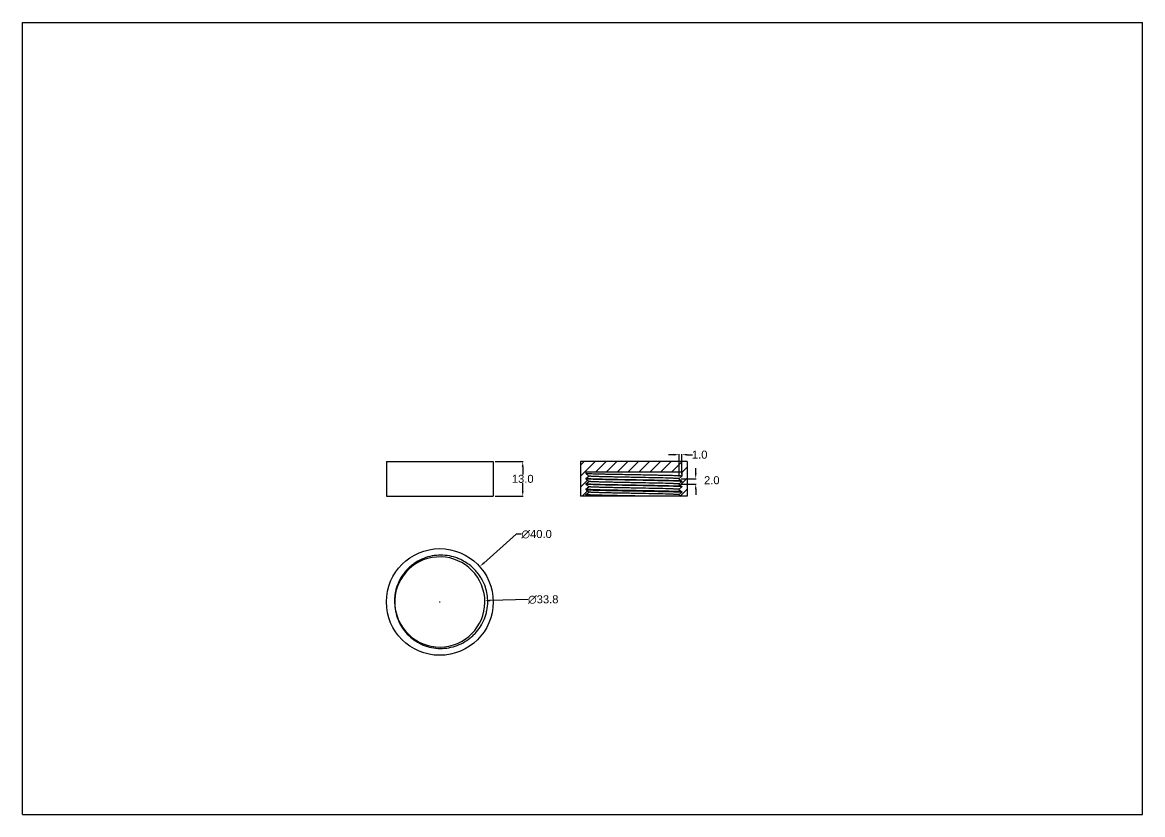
# Model space of a CAD drawing. Header units: inches. Extents: x 0 to 2200, y 53 to 755.
# Drawn here: x 1434.8 to 1854.8, y 458.2 to 755.2 of the extents above; entities that cross this region are included whole.
import ezdxf

# ---------------------------------------------------------------- set-up
doc = ezdxf.new("R2010")
doc.units = ezdxf.units.IN
doc.header["$MEASUREMENT"] = 0
doc.layers.add('02___PRT_ALL_AXES', color=7, linetype='Continuous')
doc.styles.get("Standard").update_dxf_attribs({"font": 'arial.ttf'})
doc.dimstyles.get("Standard").update_dxf_attribs({"dimtxt": 3, "dimasz": 2, "dimexe": 0.18, "dimexo": 0.8, "dimgap": 0.09, "dimtad": 0, "dimtih": 1, "dimtoh": 1, "dimdec": 1, "dimzin": 0, "dimdsep": 46, "dimtxsty": 'Standard', "dimcen": 0.09, "dimadec": 0, "dimazin": 0, "dimtfac": 1, "dimtdec": 1, "dimtofl": 0, "dimtmove": 0, "dimatfit": 3, "dimfxl": 1, "dimtolj": 1, "dimtzin": 0, "dimarcsym": 0})

# ---------------------------------------------------------------- blocks, each defined once
blk = doc.blocks.new('*D347')
at = {"color": 0, "lineweight": -2, "transparency": 16777216}
for p, q in [((1687.3, 586.12), (1687.3, 588.12)), ((1681.82, 584.12), (1687.48, 584.12)), ((1681.82, 582.12), (1687.48, 582.12)), ((1687.3, 580.12), (1687.3, 578.12))]:
    blk.add_line(p, q, dxfattribs=at)
at = {"color": 0, "transparency": 16777216}
for points in [[(1686.97, 586.12), (1687.64, 586.12), (1687.3, 584.12)], [(1686.97, 580.12), (1687.64, 580.12), (1687.3, 582.12)]]:
    blk.add_solid(points, dxfattribs=at)
at = {"layer": 'Defpoints', "color": 0, "transparency": 16777216}
for p in [(1681.02, 584.12), (1681.02, 582.12), (1687.3, 582.12)]:
    blk.add_point(p, dxfattribs=at)
at = {"color": 0, "transparency": 16777216, "insert": (1693.33, 583.54), "char_height": 3, "attachment_point": 5}
blk.add_mtext('\\A1;2.0', dxfattribs=at)
blk = doc.blocks.new('*D348')
at = {"color": 0, "lineweight": -2, "transparency": 16777216}
for p, q in [((1679.08, 593.13), (1677.08, 593.13)), ((1681.08, 584.92), (1681.08, 593.31)), ((1682.12, 585.87), (1682.12, 593.31)), ((1684.12, 593.13), (1686.12, 593.13))]:
    blk.add_line(p, q, dxfattribs=at)
at = {"color": 0, "transparency": 16777216}
for points in [[(1679.08, 593.46), (1679.08, 592.8), (1681.08, 593.13)], [(1684.12, 593.46), (1684.12, 592.8), (1682.12, 593.13)]]:
    blk.add_solid(points, dxfattribs=at)
at = {"layer": 'Defpoints', "color": 0, "transparency": 16777216}
for p in [(1682.12, 593.13), (1681.08, 584.12), (1682.12, 585.07)]:
    blk.add_point(p, dxfattribs=at)
at = {"color": 0, "transparency": 16777216, "insert": (1688.79, 593.13), "char_height": 3, "attachment_point": 5}
blk.add_mtext('\\A1;1.0', dxfattribs=at)
blk = doc.blocks.new('*D350')
at = {"color": 0, "lineweight": -2, "transparency": 16777216}
for p, q in [((1591.25, 537.92), (1591.43, 537.92)), ((1591.34, 537.83), (1591.34, 538.01)), ((1624.51, 538.82), (1610.24, 538.44))]:
    blk.add_line(p, q, dxfattribs=at)
at = {"color": 0, "transparency": 16777216}
blk.add_solid([(1610.23, 538.77), (1610.24, 538.1), (1608.24, 538.38)], dxfattribs=at)
at = {"layer": 'Defpoints', "color": 0, "transparency": 16777216}
for p in [(1608.24, 538.38), (1574.45, 537.46)]:
    blk.add_point(p, dxfattribs=at)
at = {"color": 0, "transparency": 16777216, "insert": (1630.13, 538.82), "char_height": 3, "attachment_point": 5}
blk.add_mtext('\\A1;∅33.8', dxfattribs=at)
blk = doc.blocks.new('*D403')
at = {"color": 0, "lineweight": -2, "transparency": 16777216}
for p, q in [((1620.03, 563.31), (1607.82, 552.5)), ((1622.03, 563.31), (1620.03, 563.31)), ((1591.25, 537.92), (1591.43, 537.92)), ((1591.34, 537.83), (1591.34, 538.01))]:
    blk.add_line(p, q, dxfattribs=at)
at = {"color": 0, "transparency": 16777216}
blk.add_solid([(1607.6, 552.75), (1608.04, 552.25), (1606.32, 551.18)], dxfattribs=at)
at = {"layer": 'Defpoints', "color": 0, "transparency": 16777216}
for p in [(1606.32, 551.18), (1576.36, 524.67)]:
    blk.add_point(p, dxfattribs=at)
at = {"color": 0, "transparency": 16777216, "insert": (1627.64, 563.31), "char_height": 3, "attachment_point": 5}
blk.add_mtext('\\A1;∅40.0', dxfattribs=at)
blk = doc.blocks.new('*D404')
at = {"color": 0, "lineweight": -2, "transparency": 16777216}
for p, q in [((1612.14, 590.57), (1622.62, 590.57)), ((1622.44, 588.57), (1622.44, 585.69)), ((1622.44, 579.57), (1622.44, 582.44)), ((1612.14, 577.57), (1622.62, 577.57))]:
    blk.add_line(p, q, dxfattribs=at)
at = {"color": 0, "transparency": 16777216}
for points in [[(1622.1, 588.57), (1622.77, 588.57), (1622.44, 590.57)], [(1622.1, 579.57), (1622.77, 579.57), (1622.44, 577.57)]]:
    blk.add_solid(points, dxfattribs=at)
at = {"layer": 'Defpoints', "color": 0, "transparency": 16777216}
for p in [(1611.34, 590.57), (1611.34, 577.57), (1622.44, 577.57)]:
    blk.add_point(p, dxfattribs=at)
at = {"color": 0, "transparency": 16777216, "insert": (1622.44, 584.07), "char_height": 3, "attachment_point": 5}
blk.add_mtext('\\A1;13.0', dxfattribs=at)

msp = doc.modelspace()

# ---------------------------------------------------------------- hatches: boundary and pattern name
at = {"linetype": 'Continuous'}
h = msp.add_hatch(dxfattribs=at)
h.set_pattern_fill('A', color=2, scale=2.88282, angle=45, style=0, pattern_type=0)
h.set_pattern_definition([(45, (1446.512, 383.4106), (-2.038462, 2.038462), [])])
edge = h.paths.add_edge_path()
edge.add_line((1684.12, 590.57), (1644.12, 590.57))
edge.add_line((1684.12, 590.57), (1684.12, 577.57))
edge.add_line((1684.12, 577.57), (1681.66, 577.57))
edge.add_line((1681.02, 578.12), (1681.66, 577.57))
edge.add_line((1682.12, 579.07), (1681.02, 578.12))
edge.add_line((1682.12, 579.17), (1682.12, 579.07))
edge.add_line((1681.02, 580.12), (1682.12, 579.17))
edge.add_line((1682.12, 581.07), (1681.02, 580.12))
edge.add_line((1682.12, 581.17), (1682.12, 581.07))
edge.add_line((1681.02, 582.12), (1682.12, 581.17))
edge.add_line((1682.12, 583.07), (1681.02, 582.12))
edge.add_line((1682.12, 583.17), (1682.12, 583.07))
edge.add_line((1681.02, 584.12), (1682.12, 583.17))
edge.add_line((1682.12, 585.07), (1681.02, 584.12))
edge.add_line((1682.12, 586.57), (1682.12, 585.07))
edge.add_line((1682.12, 586.57), (1646.12, 586.57))
edge.add_line((1646.12, 586.57), (1646.12, 586.07))
edge.add_line((1647.22, 585.12), (1646.12, 586.07))
edge.add_line((1646.12, 584.17), (1647.22, 585.12))
edge.add_line((1646.12, 584.17), (1646.12, 584.07))
edge.add_line((1647.22, 583.12), (1646.12, 584.07))
edge.add_line((1646.12, 582.17), (1647.22, 583.12))
edge.add_line((1646.12, 582.17), (1646.12, 582.07))
edge.add_line((1647.22, 581.12), (1646.12, 582.07))
edge.add_line((1646.12, 580.17), (1647.22, 581.12))
edge.add_line((1646.12, 580.17), (1646.12, 580.07))
edge.add_line((1647.22, 579.12), (1646.12, 580.07))
edge.add_line((1646.12, 578.17), (1647.22, 579.12))
edge.add_line((1646.12, 578.17), (1646.12, 578.07))
edge.add_line((1646.7, 577.57), (1646.12, 578.07))
edge.add_line((1646.7, 577.57), (1644.12, 577.57))
edge.add_line((1644.12, 590.57), (1644.12, 577.57))

# ---------------------------------------------------------------- linework, layer by layer
at = {"color": 7, "linetype": 'Continuous'}
for p, q in [((1434.85, 458.2), (1434.85, 755.2)), ((1434.85, 755.2), (1854.85, 755.2)), ((1854.85, 458.2), (1854.85, 755.2)), ((1684.12, 590.57), (1644.12, 590.57)), ((1644.12, 590.57), (1644.12, 577.57)), ((1644.12, 590.57), (1644.12, 577.57)), ((1684.12, 590.57), (1644.12, 590.57)), ((1684.12, 590.57), (1684.12, 577.57)), ((1684.12, 590.57), (1684.12, 577.57)), ((1682.12, 586.57), (1646.12, 586.57)), ((1646.12, 586.57), (1646.12, 586.07)), ((1646.12, 586.57), (1646.12, 586.07)), ((1682.12, 586.57), (1646.12, 586.57)), ((1647.22, 585.12), (1646.12, 586.07)), ((1647.22, 585.12), (1646.12, 586.07)), ((1646.12, 584.17), (1647.22, 585.12)), ((1646.12, 584.17), (1647.22, 585.12)), ((1646.12, 584.17), (1646.12, 584.07)), ((1646.12, 584.17), (1646.12, 584.07)), ((1647.22, 583.12), (1646.12, 584.07)), ((1647.22, 583.12), (1646.12, 584.07)), ((1682.12, 585.07), (1681.02, 584.12)), ((1682.12, 585.07), (1681.02, 584.12)), ((1681.02, 584.12), (1682.12, 583.17)), ((1681.02, 584.12), (1682.12, 583.17)), ((1682.12, 586.57), (1682.12, 585.07)), ((1682.12, 586.57), (1682.12, 585.07)), ((1646.12, 582.17), (1647.22, 583.12)), ((1646.12, 582.17), (1647.22, 583.12)), ((1646.12, 582.17), (1646.12, 582.07)), ((1646.12, 582.17), (1646.12, 582.07)), ((1647.22, 581.12), (1646.12, 582.07)), ((1647.22, 581.12), (1646.12, 582.07)), ((1646.12, 580.17), (1647.22, 581.12)), ((1646.12, 580.17), (1647.22, 581.12)), ((1646.12, 580.17), (1646.12, 580.07)), ((1646.12, 580.17), (1646.12, 580.07)), ((1647.22, 579.12), (1646.12, 580.07)), ((1647.22, 579.12), (1646.12, 580.07)), ((1682.12, 583.07), (1681.02, 582.12)), ((1682.12, 583.07), (1681.02, 582.12)), ((1681.02, 582.12), (1682.12, 581.17)), ((1681.02, 582.12), (1682.12, 581.17)), ((1682.12, 581.07), (1681.02, 580.12)), ((1682.12, 581.07), (1681.02, 580.12)), ((1681.02, 580.12), (1682.12, 579.17)), ((1681.02, 580.12), (1682.12, 579.17)), ((1682.12, 583.17), (1682.12, 583.07)), ((1682.12, 583.17), (1682.12, 583.07)), ((1682.12, 581.17), (1682.12, 581.07)), ((1682.12, 581.17), (1682.12, 581.07)), ((1646.7, 577.57), (1644.12, 577.57)), ((1684.12, 577.57), (1644.12, 577.57)), ((1646.12, 578.17), (1647.22, 579.12)), ((1646.12, 578.17), (1647.22, 579.12)), ((1646.12, 578.17), (1646.12, 578.07)), ((1646.12, 578.17), (1646.12, 578.07)), ((1646.7, 577.57), (1646.12, 578.07)), ((1646.7, 577.57), (1646.12, 578.07)), ((1682.12, 579.07), (1681.02, 578.12)), ((1682.12, 579.07), (1681.02, 578.12)), ((1681.02, 578.12), (1681.66, 577.57)), ((1681.02, 578.12), (1681.66, 577.57)), ((1684.12, 577.57), (1681.66, 577.57)), ((1682.12, 579.17), (1682.12, 579.07)), ((1682.12, 579.17), (1682.12, 579.07)), ((1434.85, 458.2), (1854.85, 458.2))]:
    msp.add_line(p, q, dxfattribs=at)
for centre, radius, start, end in [((1591.34, 537.92), 16.9, 192.7178, 188.9999), ((1591.34, 537.92), 18, 0, 18), ((1591.35, 537.92), 16.9, 189.0018, 191.0038), ((1591.32, 537.92), 16.88, 191.9117, 192.7188)]:
    msp.add_arc(centre, radius, start, end, dxfattribs=at)
for points, knots in [([(1664.12, 585.57), (1662.97, 585.59), (1660.7, 585.63), (1657.92, 585.68), (1655.78, 585.72), (1654.29, 585.75), (1652.88, 585.78), (1651.59, 585.81), (1650.41, 585.84), (1649.35, 585.87), (1648.56, 585.9), (1648, 585.92), (1647.63, 585.93), (1647.3, 585.95), (1647.01, 585.97), (1646.77, 585.98), (1646.56, 586), (1646.39, 586.01), (1646.28, 586.02), (1646.21, 586.03), (1646.17, 586.04), (1646.14, 586.05), (1646.13, 586.06), (1646.12, 586.06)], [0, 0, 0, 0, 0.192074, 0.376986, 0.464593, 0.547863, 0.626022, 0.698339, 0.764139, 0.822811, 0.873807, 0.896275, 0.916653, 0.934893, 0.950953, 0.964797, 0.976393, 0.985718, 0.992755, 0.995413, 0.997501, 0.999023, 1, 1, 1, 1]), ([(1664.12, 583.67), (1662.96, 583.69), (1660.7, 583.73), (1657.91, 583.78), (1655.77, 583.82), (1654.27, 583.85), (1652.87, 583.88), (1651.57, 583.91), (1650.39, 583.94), (1649.33, 583.97), (1648.54, 584), (1647.98, 584.02), (1647.61, 584.04), (1647.29, 584.05), (1647, 584.07), (1646.75, 584.08), (1646.55, 584.1), (1646.38, 584.11), (1646.27, 584.12), (1646.2, 584.14), (1646.17, 584.14), (1646.14, 584.15), (1646.13, 584.16), (1646.12, 584.16)], [0, 0, 0, 0, 0.19241, 0.377621, 0.46535, 0.54872, 0.626951, 0.69931, 0.765119, 0.823763, 0.874695, 0.897116, 0.917438, 0.935611, 0.951595, 0.965353, 0.976854, 0.986075, 0.992998, 0.995597, 0.997623, 0.999083, 1, 1, 1, 1]), ([(1664.12, 583.57), (1662.97, 583.59), (1660.7, 583.63), (1657.92, 583.68), (1655.78, 583.72), (1654.29, 583.75), (1652.88, 583.78), (1651.59, 583.81), (1650.41, 583.84), (1649.35, 583.87), (1648.56, 583.9), (1648, 583.92), (1647.63, 583.93), (1647.3, 583.95), (1647.01, 583.97), (1646.77, 583.98), (1646.56, 584), (1646.39, 584.01), (1646.28, 584.02), (1646.21, 584.03), (1646.17, 584.04), (1646.14, 584.05), (1646.13, 584.06), (1646.12, 584.06)], [0, 0, 0, 0, 0.192074, 0.376986, 0.464593, 0.547863, 0.626022, 0.698339, 0.764139, 0.822811, 0.873807, 0.896275, 0.916653, 0.934893, 0.950953, 0.964797, 0.976393, 0.985718, 0.992755, 0.995413, 0.997501, 0.999023, 1, 1, 1, 1]), ([(1681.02, 584.12), (1681.01, 584.13), (1681, 584.13), (1680.97, 584.14), (1680.94, 584.15), (1680.88, 584.16), (1680.77, 584.17), (1680.62, 584.19), (1680.42, 584.2), (1680.19, 584.22), (1679.92, 584.23), (1679.61, 584.25), (1679.27, 584.26), (1678.74, 584.28), (1678, 584.31), (1677.01, 584.34), (1674.99, 584.4), (1671.76, 584.47), (1668.1, 584.54), (1664.93, 584.6), (1662.5, 584.65), (1660.1, 584.69), (1657.78, 584.74), (1655.6, 584.78), (1653.89, 584.82), (1652.62, 584.85), (1651.75, 584.88), (1650.95, 584.9), (1650.22, 584.92), (1649.56, 584.95), (1648.98, 584.97), (1648.48, 584.99), (1648.12, 585.01), (1647.87, 585.03), (1647.71, 585.04), (1647.57, 585.05), (1647.46, 585.06), (1647.37, 585.07), (1647.3, 585.08), (1647.26, 585.09), (1647.23, 585.1), (1647.23, 585.11), (1647.22, 585.11)], [0, 0, 0, 0, 0.000469, 0.001208, 0.002228, 0.003534, 0.007007, 0.011627, 0.017386, 0.024272, 0.032271, 0.041363, 0.051528, 0.062742, 0.088212, 0.117535, 0.150438, 0.267395, 0.403827, 0.475815, 0.548312, 0.619792, 0.688751, 0.753739, 0.813387, 0.840812, 0.866442, 0.890142, 0.911788, 0.931265, 0.948472, 0.963318, 0.975727, 0.980997, 0.985634, 0.989634, 0.992992, 0.995705, 0.997771, 0.999195, 0.999672, 1, 1, 1, 1]), ([(1682.12, 585.07), (1682.12, 585.07), (1682.11, 585.08), (1682.09, 585.08), (1682.07, 585.09), (1682.01, 585.1), (1681.91, 585.12), (1681.76, 585.13), (1681.57, 585.15), (1681.33, 585.16), (1681.05, 585.18), (1680.74, 585.19), (1680.38, 585.21), (1679.82, 585.23), (1679.04, 585.26), (1677.99, 585.29), (1676.81, 585.32), (1675.5, 585.35), (1674.09, 585.38), (1672.58, 585.41), (1670.99, 585.44), (1669.33, 585.47), (1667.03, 585.52), (1665.29, 585.55), (1664.12, 585.57)], [0, 0, 0, 0, 0.000528, 0.001529, 0.003094, 0.005242, 0.011307, 0.019736, 0.030515, 0.043623, 0.05903, 0.076699, 0.096591, 0.118656, 0.169093, 0.227525, 0.293392, 0.366061, 0.444832, 0.528947, 0.617598, 0.709931, 0.80505, 1, 1, 1, 1]), ([(1664.12, 581.67), (1662.96, 581.69), (1660.7, 581.73), (1657.91, 581.78), (1655.77, 581.82), (1654.27, 581.85), (1652.87, 581.88), (1651.57, 581.91), (1650.39, 581.94), (1649.33, 581.97), (1648.54, 582), (1647.98, 582.02), (1647.61, 582.04), (1647.29, 582.05), (1647, 582.07), (1646.75, 582.08), (1646.55, 582.1), (1646.38, 582.11), (1646.27, 582.12), (1646.2, 582.14), (1646.17, 582.14), (1646.14, 582.15), (1646.13, 582.16), (1646.12, 582.16)], [0, 0, 0, 0, 0.19241, 0.377621, 0.46535, 0.54872, 0.626951, 0.69931, 0.765119, 0.823763, 0.874695, 0.897116, 0.917438, 0.935611, 0.951595, 0.965353, 0.976854, 0.986075, 0.992998, 0.995597, 0.997623, 0.999083, 1, 1, 1, 1]), ([(1664.12, 581.57), (1662.97, 581.59), (1660.7, 581.63), (1657.92, 581.68), (1655.78, 581.72), (1654.29, 581.75), (1652.88, 581.78), (1651.59, 581.81), (1650.41, 581.84), (1649.35, 581.87), (1648.56, 581.9), (1648, 581.92), (1647.63, 581.93), (1647.3, 581.95), (1647.01, 581.97), (1646.77, 581.98), (1646.56, 582), (1646.39, 582.01), (1646.28, 582.02), (1646.21, 582.03), (1646.17, 582.04), (1646.14, 582.05), (1646.13, 582.06), (1646.12, 582.06)], [0, 0, 0, 0, 0.192074, 0.376986, 0.464593, 0.547863, 0.626022, 0.698339, 0.764139, 0.822811, 0.873807, 0.896275, 0.916653, 0.934893, 0.950953, 0.964797, 0.976393, 0.985718, 0.992755, 0.995413, 0.997501, 0.999023, 1, 1, 1, 1]), ([(1664.12, 579.67), (1662.96, 579.69), (1660.7, 579.73), (1657.91, 579.78), (1655.77, 579.82), (1654.27, 579.85), (1652.87, 579.88), (1651.57, 579.91), (1650.39, 579.94), (1649.33, 579.97), (1648.54, 580), (1647.98, 580.02), (1647.61, 580.04), (1647.29, 580.05), (1647, 580.07), (1646.75, 580.08), (1646.55, 580.1), (1646.38, 580.11), (1646.27, 580.12), (1646.2, 580.14), (1646.17, 580.14), (1646.14, 580.15), (1646.13, 580.16), (1646.12, 580.16)], [0, 0, 0, 0, 0.19241, 0.377621, 0.46535, 0.54872, 0.626951, 0.69931, 0.765119, 0.823763, 0.874695, 0.897116, 0.917438, 0.935611, 0.951595, 0.965353, 0.976854, 0.986075, 0.992998, 0.995597, 0.997623, 0.999083, 1, 1, 1, 1]), ([(1646.12, 580.06), (1646.13, 580.06), (1646.14, 580.05), (1646.17, 580.04), (1646.21, 580.03), (1646.28, 580.02), (1646.39, 580.01), (1646.56, 580), (1646.77, 579.98), (1647.01, 579.97), (1647.3, 579.95), (1647.63, 579.93), (1648, 579.92), (1648.56, 579.9), (1649.35, 579.87), (1650.41, 579.84), (1651.59, 579.81), (1652.88, 579.78), (1654.29, 579.75), (1655.78, 579.72), (1657.92, 579.68), (1660.7, 579.63), (1662.97, 579.59), (1664.12, 579.57)], [0, 0, 0, 0, 0.000977, 0.002499, 0.004587, 0.007245, 0.014282, 0.023608, 0.035204, 0.049048, 0.065108, 0.083348, 0.103726, 0.126194, 0.177191, 0.235862, 0.301663, 0.373981, 0.45214, 0.53541, 0.623016, 0.807927, 1, 1, 1, 1]), ([(1681.02, 582.12), (1681.01, 582.13), (1681, 582.13), (1680.97, 582.14), (1680.94, 582.15), (1680.88, 582.16), (1680.77, 582.17), (1680.62, 582.19), (1680.42, 582.2), (1680.19, 582.22), (1679.92, 582.23), (1679.61, 582.25), (1679.27, 582.26), (1678.74, 582.28), (1678, 582.31), (1677.01, 582.34), (1674.99, 582.4), (1671.76, 582.47), (1668.1, 582.54), (1664.93, 582.6), (1662.5, 582.65), (1660.1, 582.69), (1657.78, 582.74), (1655.6, 582.78), (1653.89, 582.82), (1652.62, 582.85), (1651.75, 582.88), (1650.95, 582.9), (1650.22, 582.92), (1649.56, 582.95), (1648.98, 582.97), (1648.48, 582.99), (1648.12, 583.01), (1647.87, 583.03), (1647.71, 583.04), (1647.57, 583.05), (1647.46, 583.06), (1647.37, 583.07), (1647.3, 583.08), (1647.26, 583.09), (1647.23, 583.1), (1647.23, 583.11), (1647.22, 583.11)], [0, 0, 0, 0, 0.000469, 0.001208, 0.002228, 0.003534, 0.007007, 0.011627, 0.017386, 0.024272, 0.032271, 0.041363, 0.051528, 0.062742, 0.088212, 0.117535, 0.150438, 0.267395, 0.403827, 0.475815, 0.548312, 0.619792, 0.688751, 0.753739, 0.813387, 0.840812, 0.866442, 0.890142, 0.911788, 0.931265, 0.948472, 0.963318, 0.975727, 0.980997, 0.985634, 0.989634, 0.992992, 0.995705, 0.997771, 0.999195, 0.999672, 1, 1, 1, 1]), ([(1681.02, 580.12), (1681.01, 580.13), (1681, 580.13), (1680.97, 580.14), (1680.94, 580.15), (1680.88, 580.16), (1680.77, 580.17), (1680.62, 580.19), (1680.42, 580.2), (1680.19, 580.22), (1679.92, 580.23), (1679.61, 580.25), (1679.27, 580.26), (1678.74, 580.28), (1678, 580.31), (1677.01, 580.34), (1674.99, 580.4), (1671.76, 580.47), (1668.1, 580.54), (1664.93, 580.6), (1662.5, 580.65), (1660.1, 580.69), (1657.78, 580.74), (1655.6, 580.78), (1653.89, 580.82), (1652.62, 580.85), (1651.75, 580.88), (1650.95, 580.9), (1650.22, 580.92), (1649.56, 580.95), (1648.98, 580.97), (1648.48, 580.99), (1648.12, 581.01), (1647.87, 581.03), (1647.71, 581.04), (1647.57, 581.05), (1647.46, 581.06), (1647.37, 581.07), (1647.3, 581.08), (1647.26, 581.09), (1647.23, 581.1), (1647.23, 581.11), (1647.22, 581.11)], [0, 0, 0, 0, 0.000469, 0.001208, 0.002228, 0.003534, 0.007007, 0.011627, 0.017386, 0.024272, 0.032271, 0.041363, 0.051528, 0.062742, 0.088212, 0.117535, 0.150438, 0.267395, 0.403827, 0.475815, 0.548312, 0.619792, 0.688751, 0.753739, 0.813387, 0.840812, 0.866442, 0.890142, 0.911788, 0.931265, 0.948472, 0.963318, 0.975727, 0.980997, 0.985634, 0.989634, 0.992992, 0.995705, 0.997771, 0.999195, 0.999672, 1, 1, 1, 1]), ([(1682.11, 583.17), (1682.11, 583.18), (1682.1, 583.18), (1682.07, 583.19), (1682.03, 583.2), (1681.96, 583.21), (1681.85, 583.22), (1681.68, 583.24), (1681.47, 583.25), (1681.22, 583.27), (1680.94, 583.28), (1680.61, 583.3), (1680.24, 583.31), (1679.68, 583.33), (1678.89, 583.36), (1677.83, 583.39), (1676.65, 583.42), (1675.35, 583.45), (1673.95, 583.48), (1672.46, 583.51), (1670.32, 583.56), (1667.53, 583.61), (1665.27, 583.65), (1664.12, 583.67)], [0, 0, 0, 0, 0.000977, 0.002499, 0.004587, 0.007245, 0.014282, 0.023607, 0.035203, 0.049047, 0.065107, 0.083347, 0.103725, 0.126193, 0.177189, 0.235861, 0.301661, 0.373978, 0.452137, 0.535407, 0.623014, 0.807926, 1, 1, 1, 1]), ([(1682.12, 583.07), (1682.11, 583.08), (1682.1, 583.08), (1682.07, 583.09), (1682.04, 583.1), (1681.97, 583.11), (1681.86, 583.12), (1681.69, 583.14), (1681.48, 583.15), (1681.24, 583.17), (1680.95, 583.18), (1680.62, 583.2), (1680.26, 583.21), (1679.7, 583.23), (1678.9, 583.26), (1677.85, 583.29), (1676.67, 583.32), (1675.37, 583.35), (1673.97, 583.38), (1672.47, 583.41), (1670.33, 583.45), (1667.54, 583.51), (1665.27, 583.55), (1664.12, 583.57)], [0, 0, 0, 0, 0.000917, 0.002377, 0.004403, 0.007002, 0.013925, 0.023146, 0.034647, 0.048405, 0.064389, 0.082562, 0.102884, 0.125305, 0.176237, 0.234881, 0.30069, 0.373049, 0.45128, 0.53465, 0.622379, 0.80759, 1, 1, 1, 1]), ([(1682.11, 581.17), (1682.11, 581.18), (1682.1, 581.18), (1682.07, 581.19), (1682.03, 581.2), (1681.96, 581.21), (1681.85, 581.22), (1681.68, 581.24), (1681.47, 581.25), (1681.22, 581.27), (1680.94, 581.28), (1680.61, 581.3), (1680.24, 581.31), (1679.68, 581.33), (1678.89, 581.36), (1677.83, 581.39), (1676.65, 581.42), (1675.35, 581.45), (1673.95, 581.48), (1672.46, 581.51), (1670.32, 581.56), (1667.53, 581.61), (1665.27, 581.65), (1664.12, 581.67)], [0, 0, 0, 0, 0.000977, 0.002499, 0.004587, 0.007245, 0.014282, 0.023607, 0.035203, 0.049047, 0.065107, 0.083347, 0.103725, 0.126193, 0.177189, 0.235861, 0.301661, 0.373978, 0.452137, 0.535407, 0.623014, 0.807926, 1, 1, 1, 1]), ([(1682.12, 581.07), (1682.11, 581.08), (1682.1, 581.08), (1682.07, 581.09), (1682.04, 581.1), (1681.97, 581.11), (1681.86, 581.12), (1681.69, 581.14), (1681.48, 581.15), (1681.24, 581.17), (1680.95, 581.18), (1680.62, 581.2), (1680.26, 581.21), (1679.7, 581.23), (1678.9, 581.26), (1677.85, 581.29), (1676.67, 581.32), (1675.37, 581.35), (1673.97, 581.38), (1672.47, 581.41), (1670.33, 581.45), (1667.54, 581.51), (1665.27, 581.55), (1664.12, 581.57)], [0, 0, 0, 0, 0.000917, 0.002377, 0.004403, 0.007002, 0.013925, 0.023146, 0.034647, 0.048405, 0.064389, 0.082562, 0.102884, 0.125305, 0.176237, 0.234881, 0.30069, 0.373049, 0.45128, 0.53465, 0.622379, 0.80759, 1, 1, 1, 1]), ([(1682.11, 579.17), (1682.11, 579.18), (1682.1, 579.18), (1682.07, 579.19), (1682.03, 579.2), (1681.96, 579.21), (1681.85, 579.22), (1681.68, 579.24), (1681.47, 579.25), (1681.22, 579.27), (1680.94, 579.28), (1680.61, 579.3), (1680.24, 579.31), (1679.68, 579.33), (1678.89, 579.36), (1677.83, 579.39), (1676.65, 579.42), (1675.35, 579.45), (1673.95, 579.48), (1672.46, 579.51), (1670.32, 579.56), (1667.53, 579.61), (1665.27, 579.65), (1664.12, 579.67)], [0, 0, 0, 0, 0.000977, 0.002499, 0.004587, 0.007245, 0.014282, 0.023607, 0.035203, 0.049047, 0.065107, 0.083347, 0.103725, 0.126193, 0.177189, 0.235861, 0.301661, 0.373978, 0.452137, 0.535407, 0.623014, 0.807926, 1, 1, 1, 1]), ([(1669.68, 577.57), (1668.31, 577.59), (1665.55, 577.64), (1662.1, 577.7), (1659.36, 577.75), (1657.39, 577.79), (1655.5, 577.83), (1653.73, 577.86), (1652.11, 577.9), (1650.64, 577.94), (1649.53, 577.97), (1648.74, 577.99), (1648.23, 578.01), (1647.76, 578.03), (1647.36, 578.05), (1647.01, 578.07), (1646.71, 578.08), (1646.51, 578.1), (1646.37, 578.11), (1646.29, 578.12), (1646.23, 578.13), (1646.18, 578.14), (1646.15, 578.15), (1646.13, 578.16), (1646.12, 578.16)], [0, 0, 0, 0, 0.174156, 0.351652, 0.438649, 0.522898, 0.603256, 0.678634, 0.748009, 0.810442, 0.865086, 0.889253, 0.911203, 0.930864, 0.948168, 0.963059, 0.975487, 0.985412, 0.989426, 0.992805, 0.995547, 0.997653, 0.99913, 1, 1, 1, 1]), ([(1664.12, 577.57), (1662.97, 577.59), (1660.7, 577.63), (1657.92, 577.68), (1655.78, 577.72), (1654.29, 577.75), (1652.88, 577.78), (1651.59, 577.81), (1650.41, 577.84), (1649.35, 577.87), (1648.56, 577.9), (1648, 577.92), (1647.63, 577.93), (1647.3, 577.95), (1647.01, 577.97), (1646.77, 577.98), (1646.56, 578), (1646.39, 578.01), (1646.28, 578.02), (1646.21, 578.03), (1646.17, 578.04), (1646.14, 578.05), (1646.13, 578.06), (1646.12, 578.06)], [0, 0, 0, 0, 0.192074, 0.376986, 0.464593, 0.547863, 0.626022, 0.698339, 0.764139, 0.822811, 0.873807, 0.896275, 0.916653, 0.934893, 0.950953, 0.964797, 0.976393, 0.985718, 0.992755, 0.995413, 0.997501, 0.999023, 1, 1, 1, 1]), ([(1681.02, 578.12), (1681.01, 578.13), (1681, 578.13), (1680.97, 578.14), (1680.94, 578.15), (1680.88, 578.16), (1680.77, 578.17), (1680.62, 578.19), (1680.42, 578.2), (1680.19, 578.22), (1679.92, 578.23), (1679.61, 578.25), (1679.27, 578.26), (1678.74, 578.28), (1678, 578.31), (1677.01, 578.34), (1674.99, 578.4), (1671.76, 578.47), (1668.1, 578.54), (1664.93, 578.6), (1662.5, 578.65), (1660.1, 578.69), (1657.78, 578.74), (1655.6, 578.78), (1653.89, 578.82), (1652.62, 578.85), (1651.75, 578.88), (1650.95, 578.9), (1650.22, 578.92), (1649.56, 578.95), (1648.98, 578.97), (1648.48, 578.99), (1648.12, 579.01), (1647.87, 579.03), (1647.71, 579.04), (1647.57, 579.05), (1647.46, 579.06), (1647.37, 579.07), (1647.3, 579.08), (1647.26, 579.09), (1647.23, 579.1), (1647.23, 579.11), (1647.22, 579.11)], [0, 0, 0, 0, 0.000469, 0.001208, 0.002228, 0.003534, 0.007007, 0.011627, 0.017386, 0.024272, 0.032271, 0.041362, 0.051528, 0.062742, 0.088212, 0.117535, 0.150437, 0.267395, 0.403827, 0.475815, 0.548312, 0.619792, 0.688751, 0.753739, 0.813387, 0.840813, 0.866442, 0.890142, 0.911788, 0.931265, 0.948472, 0.963318, 0.975727, 0.980997, 0.985635, 0.989634, 0.992992, 0.995705, 0.997771, 0.999195, 0.999672, 1, 1, 1, 1]), ([(1664.12, 579.57), (1665.28, 579.55), (1667.55, 579.51), (1670.35, 579.45), (1672.49, 579.41), (1673.99, 579.38), (1675.39, 579.35), (1676.69, 579.32), (1677.87, 579.29), (1678.92, 579.26), (1679.72, 579.23), (1680.28, 579.21), (1680.64, 579.2), (1680.97, 579.18), (1681.25, 579.17), (1681.5, 579.15), (1681.7, 579.14), (1681.86, 579.12), (1681.97, 579.11), (1682.04, 579.1), (1682.08, 579.09), (1682.1, 579.08), (1682.11, 579.08), (1682.12, 579.07)], [0, 0, 0, 0, 0.192785, 0.378323, 0.466188, 0.549668, 0.62798, 0.700386, 0.766206, 0.82482, 0.875679, 0.898049, 0.918307, 0.936407, 0.952307, 0.96597, 0.977365, 0.98647, 0.993267, 0.995799, 0.997757, 0.999148, 1, 1, 1, 1]), ([(1608.46, 543.49), (1608.11, 544.51), (1607.43, 546), (1606.27, 547.84), (1604.96, 549.57), (1603.02, 551.49), (1600.77, 553.02), (1598.83, 553.99), (1596.8, 554.77), (1594.15, 555.4), (1590.88, 555.55), (1587.64, 555.09), (1584.55, 554.04), (1582.17, 552.7), (1580.45, 551.38), (1579.25, 550.27), (1578.17, 549.05), (1576.89, 547.3), (1575.6, 544.89), (1574.8, 542.29), (1574.46, 540.15), (1574.36, 538.52), (1574.41, 536.89), (1574.55, 535.81), (1574.65, 535.28)], [0, 0, 0, 0, 0.062483, 0.093754, 0.125026, 0.187507, 0.249986, 0.281259, 0.312531, 0.37501, 0.437488, 0.499965, 0.562441, 0.624917, 0.656189, 0.687462, 0.718735, 0.750008, 0.81248, 0.874942, 0.906207, 0.93747, 0.968736, 1, 1, 1, 1]), ([(1574.65, 535.28), (1574.72, 534.74), (1574.92, 533.67), (1575.37, 532.11), (1575.97, 530.59), (1576.95, 528.66), (1578.53, 526.43), (1580.49, 524.54), (1582.26, 523.27), (1583.66, 522.45), (1585.14, 521.76), (1587.19, 521.04), (1589.86, 520.49), (1593.13, 520.45), (1596.35, 521.02), (1599.41, 522.17), (1601.74, 523.59), (1603.42, 524.96), (1604.97, 526.48), (1606.64, 528.63), (1607.89, 531.06), (1608.61, 533.11), (1609.14, 535.21), (1609.32, 536.84), (1609.34, 537.92)], [0, 0, 0, 0, 0.031267, 0.062543, 0.093812, 0.125083, 0.187554, 0.250025, 0.281296, 0.312567, 0.343838, 0.375109, 0.437582, 0.500056, 0.562531, 0.625006, 0.687482, 0.718753, 0.750024, 0.812501, 0.874979, 0.90625, 0.93752, 1, 1, 1, 1])]:
    msp.add_open_spline(points, degree=3, knots=knots, dxfattribs=at)
at = {"layer": '02___PRT_ALL_AXES', "color": 7, "linetype": 'Continuous'}
for p, q in [((1571.34, 590.57), (1571.34, 577.57)), ((1571.34, 590.57), (1611.34, 590.57)), ((1611.34, 590.57), (1611.34, 577.57)), ((1571.34, 577.57), (1611.34, 577.57))]:
    msp.add_line(p, q, dxfattribs=at)
msp.add_circle((1591.34, 537.92), 20, dxfattribs=at)

# ---------------------------------------------------------------- dimensions: what is measured, and where the dimension line sits
dim = msp.add_linear_dim(base=(1682.12, 593.13), p1=(1681.08, 584.12), p2=(1682.12, 585.07), dimstyle='Standard')
dim.commit()
dim.dimension.update_dxf_attribs({"geometry": '*D348', "text_midpoint": (1688.79, 593.13)})
dim = msp.add_linear_dim(base=(1622.44, 577.57), p1=(1611.34, 590.57), p2=(1611.34, 577.57), angle=90, dimstyle='Standard')
dim.commit()
dim.dimension.update_dxf_attribs({"geometry": '*D404', "text_midpoint": (1622.44, 584.07)})
dim = msp.add_linear_dim(base=(1687.3, 582.12), p1=(1681.02, 584.12), p2=(1681.02, 582.12), angle=90, dimstyle='Standard', override={"dimtmove": 2})
dim.commit()
dim.dimension.update_dxf_attribs({"geometry": '*D347', "text_midpoint": (1693.33, 583.54), "dimtype": 160})
for p1, p2, picture, middle in [((1576.36, 524.67), (1606.32, 551.18), '*D403', (1627.64, 563.31)), ((1574.45, 537.46), (1608.24, 538.38), '*D350', (1624.51, 538.82))]:
    dim = msp.add_diameter_dim_2p(p1=p1, p2=p2, dimstyle='Standard')
    dim.commit()
    dim.dimension.update_dxf_attribs({"geometry": picture, "text_midpoint": middle, "dimtype": 163})

doc.saveas('drawing.dxf')
